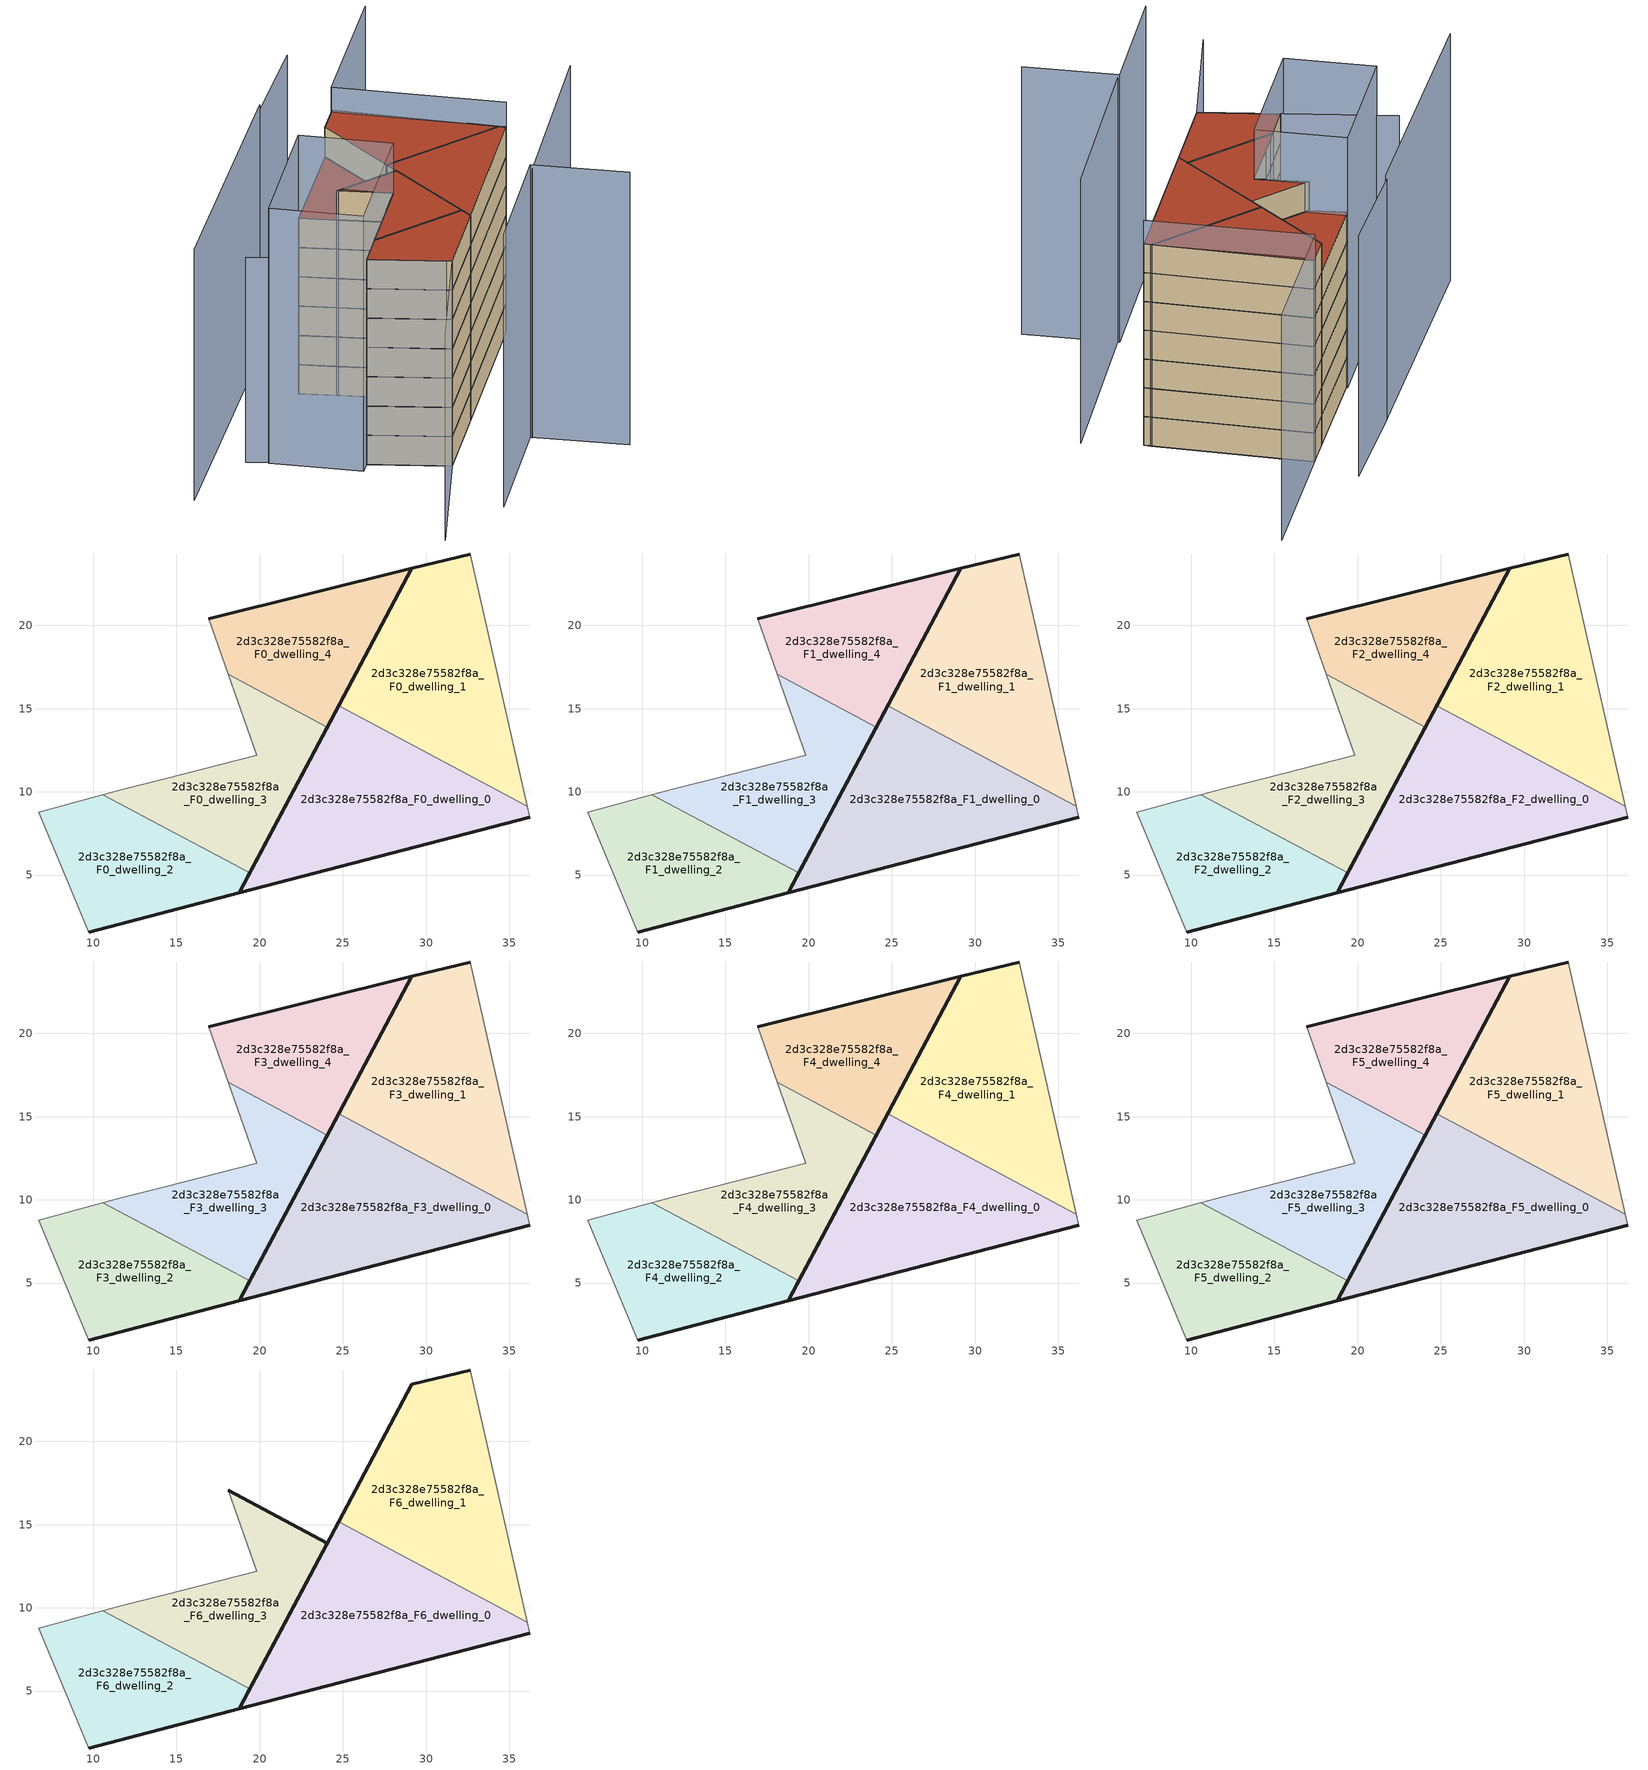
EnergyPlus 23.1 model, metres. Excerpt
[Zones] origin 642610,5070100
2d3c328e75582f8a_F0_dwelling_0
 floor ground (EU_floor_Construction): 36.24,8.48 36.09,9.15 24.76,15.18 18.78,3.93 z0
 wall outside (EU_wall_Construction): 36.24,8.48 18.78,3.93 24.76,15.18 z0:3
 wall to 2d3c328e75582f8a_F0_dwelling_1 (EU_wall_Construction): 24.76,15.18 36.09,9.15 z0:3
 wall adiabatic (EU_wall_Construction): 36.09,9.15 36.24,8.48 z0:3
2d3c328e75582f8a_F0_dwelling_1
 floor ground (EU_floor_Construction): 36.09,9.15 32.64,24.29 29.15,23.42 24.76,15.18 z0
 wall outside (EU_wall_Construction): 24.76,15.18 29.15,23.42 32.64,24.29 z0:3
 wall adiabatic (EU_wall_Construction): 32.64,24.29 36.09,9.15 z0:3
2d3c328e75582f8a_F0_dwelling_2
 floor ground (EU_floor_Construction): 18.78,3.93 19.41,5.13 10.59,9.83 6.72,8.79 9.72,1.58 z0
 wall outside (EU_wall_Construction): 19.41,5.13 18.78,3.93 9.72,1.58 z0:3
 wall adiabatic (EU_wall_Construction): 9.72,1.58 6.72,8.79 10.59,9.83 z0:3
 wall to 2d3c328e75582f8a_F0_dwelling_3 (EU_wall_Construction): 10.59,9.83 19.41,5.13 z0:3
2d3c328e75582f8a_F0_dwelling_3
 floor ground (EU_floor_Construction): 19.41,5.13 24.07,13.89 18.1,17.07 19.83,12.18 14.33,10.79 11.92,10.18 10.59,9.83 z0
 wall outside (EU_wall_Construction): 24.07,13.89 19.41,5.13 z0:3
 wall adiabatic (EU_wall_Construction): 10.59,9.83 11.92,10.18 14.33,10.79 19.83,12.18 18.1,17.07 z0:3
 wall to 2d3c328e75582f8a_F0_dwelling_4 (EU_wall_Construction): 18.1,17.07 24.07,13.89 z0:3
2d3c328e75582f8a_F0_dwelling_4
 floor ground (EU_floor_Construction): 24.07,13.89 29.15,23.42 16.93,20.39 18.1,17.07 z0
 wall outside (EU_wall_Construction): 16.93,20.39 29.15,23.42 24.07,13.89 z0:3
 wall adiabatic (EU_wall_Construction): 18.1,17.07 16.93,20.39 z0:3
2d3c328e75582f8a_F1_dwelling_0
 floor to 2d3c328e75582f8a_F0_dwelling_0 (EU_floor_Construction): 36.24,8.48 36.09,9.15 24.76,15.18 18.78,3.93 z3
 wall outside (EU_wall_Construction): 36.24,8.48 18.78,3.93 24.76,15.18 z3:6
 wall to 2d3c328e75582f8a_F1_dwelling_1 (EU_wall_Construction): 24.76,15.18 36.09,9.15 z3:6
 wall adiabatic (EU_wall_Construction): 36.09,9.15 36.24,8.48 z3:6
2d3c328e75582f8a_F1_dwelling_1
 floor to 2d3c328e75582f8a_F0_dwelling_1 (EU_floor_Construction): 36.09,9.15 32.64,24.29 29.15,23.42 24.76,15.18 z3
 wall outside (EU_wall_Construction): 24.76,15.18 29.15,23.42 32.64,24.29 z3:6
 wall adiabatic (EU_wall_Construction): 32.64,24.29 36.09,9.15 z3:6
2d3c328e75582f8a_F1_dwelling_2
 floor to 2d3c328e75582f8a_F0_dwelling_2 (EU_floor_Construction): 18.78,3.93 19.41,5.13 10.59,9.83 6.72,8.79 9.72,1.58 z3
 wall outside (EU_wall_Construction): 19.41,5.13 18.78,3.93 9.72,1.58 z3:6
 wall adiabatic (EU_wall_Construction): 9.72,1.58 6.72,8.79 10.59,9.83 z3:6
 wall to 2d3c328e75582f8a_F1_dwelling_3 (EU_wall_Construction): 10.59,9.83 19.41,5.13 z3:6
2d3c328e75582f8a_F1_dwelling_3
 floor to 2d3c328e75582f8a_F0_dwelling_3 (EU_floor_Construction): 19.41,5.13 24.07,13.89 18.1,17.07 19.83,12.18 14.33,10.79 11.92,10.18 10.59,9.83 z3
 wall outside (EU_wall_Construction): 24.07,13.89 19.41,5.13 z3:6
 wall adiabatic (EU_wall_Construction): 10.59,9.83 11.92,10.18 14.33,10.79 19.83,12.18 18.1,17.07 z3:6
 wall to 2d3c328e75582f8a_F1_dwelling_4 (EU_wall_Construction): 18.1,17.07 24.07,13.89 z3:6
2d3c328e75582f8a_F1_dwelling_4
 floor to 2d3c328e75582f8a_F0_dwelling_4 (EU_floor_Construction): 24.07,13.89 29.15,23.42 16.93,20.39 18.1,17.07 z3
 wall outside (EU_wall_Construction): 16.93,20.39 29.15,23.42 24.07,13.89 z3:6
 wall adiabatic (EU_wall_Construction): 18.1,17.07 16.93,20.39 z3:6
2d3c328e75582f8a_F2_dwelling_0
 floor to 2d3c328e75582f8a_F1_dwelling_0 (EU_floor_Construction): 36.24,8.48 36.09,9.15 24.76,15.18 18.78,3.93 z6
 wall outside (EU_wall_Construction): 36.24,8.48 18.78,3.93 24.76,15.18 z6:9
 wall to 2d3c328e75582f8a_F2_dwelling_1 (EU_wall_Construction): 24.76,15.18 36.09,9.15 z6:9
 wall adiabatic (EU_wall_Construction): 36.09,9.15 36.24,8.48 z6:9
2d3c328e75582f8a_F2_dwelling_1
 floor to 2d3c328e75582f8a_F1_dwelling_1 (EU_floor_Construction): 36.09,9.15 32.64,24.29 29.15,23.42 24.76,15.18 z6
 wall outside (EU_wall_Construction): 24.76,15.18 29.15,23.42 32.64,24.29 z6:9
 wall adiabatic (EU_wall_Construction): 32.64,24.29 36.09,9.15 z6:9
2d3c328e75582f8a_F2_dwelling_2
 floor to 2d3c328e75582f8a_F1_dwelling_2 (EU_floor_Construction): 18.78,3.93 19.41,5.13 10.59,9.83 6.72,8.79 9.72,1.58 z6
 wall outside (EU_wall_Construction): 19.41,5.13 18.78,3.93 9.72,1.58 z6:9
 wall adiabatic (EU_wall_Construction): 9.72,1.58 6.72,8.79 10.59,9.83 z6:9
 wall to 2d3c328e75582f8a_F2_dwelling_3 (EU_wall_Construction): 10.59,9.83 19.41,5.13 z6:9
2d3c328e75582f8a_F2_dwelling_3
 floor to 2d3c328e75582f8a_F1_dwelling_3 (EU_floor_Construction): 19.41,5.13 24.07,13.89 18.1,17.07 19.83,12.18 14.33,10.79 11.92,10.18 10.59,9.83 z6
 wall outside (EU_wall_Construction): 24.07,13.89 19.41,5.13 z6:9
 wall adiabatic (EU_wall_Construction): 10.59,9.83 11.92,10.18 14.33,10.79 19.83,12.18 18.1,17.07 z6:9
 wall to 2d3c328e75582f8a_F2_dwelling_4 (EU_wall_Construction): 18.1,17.07 24.07,13.89 z6:9
2d3c328e75582f8a_F2_dwelling_4
 floor to 2d3c328e75582f8a_F1_dwelling_4 (EU_floor_Construction): 24.07,13.89 29.15,23.42 16.93,20.39 18.1,17.07 z6
 wall outside (EU_wall_Construction): 16.93,20.39 29.15,23.42 24.07,13.89 z6:9
 wall adiabatic (EU_wall_Construction): 18.1,17.07 16.93,20.39 z6:9
2d3c328e75582f8a_F3_dwelling_0
 floor to 2d3c328e75582f8a_F2_dwelling_0 (EU_floor_Construction): 36.24,8.48 36.09,9.15 24.76,15.18 18.78,3.93 z9
 wall outside (EU_wall_Construction): 36.24,8.48 18.78,3.93 24.76,15.18 z9:12
 wall to 2d3c328e75582f8a_F3_dwelling_1 (EU_wall_Construction): 24.76,15.18 36.09,9.15 z9:12
 wall adiabatic (EU_wall_Construction): 36.09,9.15 36.24,8.48 z9:12
2d3c328e75582f8a_F3_dwelling_1
 floor to 2d3c328e75582f8a_F2_dwelling_1 (EU_floor_Construction): 36.09,9.15 32.64,24.29 29.15,23.42 24.76,15.18 z9
 wall outside (EU_wall_Construction): 24.76,15.18 29.15,23.42 32.64,24.29 z9:12
 wall adiabatic (EU_wall_Construction): 32.64,24.29 36.09,9.15 z9:12
2d3c328e75582f8a_F3_dwelling_2
 floor to 2d3c328e75582f8a_F2_dwelling_2 (EU_floor_Construction): 18.78,3.93 19.41,5.13 10.59,9.83 6.72,8.79 9.72,1.58 z9
 wall outside (EU_wall_Construction): 19.41,5.13 18.78,3.93 9.72,1.58 z9:12
 wall adiabatic (EU_wall_Construction): 9.72,1.58 6.72,8.79 10.59,9.83 z9:12
 wall to 2d3c328e75582f8a_F3_dwelling_3 (EU_wall_Construction): 10.59,9.83 19.41,5.13 z9:12
2d3c328e75582f8a_F3_dwelling_3
 floor to 2d3c328e75582f8a_F2_dwelling_3 (EU_floor_Construction): 19.41,5.13 24.07,13.89 18.1,17.07 19.83,12.18 14.33,10.79 11.92,10.18 10.59,9.83 z9
 wall outside (EU_wall_Construction): 24.07,13.89 19.41,5.13 z9:12
 wall adiabatic (EU_wall_Construction): 10.59,9.83 11.92,10.18 14.33,10.79 19.83,12.18 18.1,17.07 z9:12
 wall to 2d3c328e75582f8a_F3_dwelling_4 (EU_wall_Construction): 18.1,17.07 24.07,13.89 z9:12
2d3c328e75582f8a_F3_dwelling_4
 floor to 2d3c328e75582f8a_F2_dwelling_4 (EU_floor_Construction): 24.07,13.89 29.15,23.42 16.93,20.39 18.1,17.07 z9
 wall outside (EU_wall_Construction): 16.93,20.39 29.15,23.42 24.07,13.89 z9:12
 wall adiabatic (EU_wall_Construction): 18.1,17.07 16.93,20.39 z9:12
2d3c328e75582f8a_F4_dwelling_0
 floor to 2d3c328e75582f8a_F3_dwelling_0 (EU_floor_Construction): 36.24,8.48 36.09,9.15 24.76,15.18 18.78,3.93 z12
 wall outside (EU_wall_Construction): 36.24,8.48 18.78,3.93 24.76,15.18 z12:15
 wall to 2d3c328e75582f8a_F4_dwelling_1 (EU_wall_Construction): 24.76,15.18 36.09,9.15 z12:15
 wall adiabatic (EU_wall_Construction): 36.09,9.15 36.24,8.48 z12:15
2d3c328e75582f8a_F4_dwelling_1
 floor to 2d3c328e75582f8a_F3_dwelling_1 (EU_floor_Construction): 36.09,9.15 32.64,24.29 29.15,23.42 24.76,15.18 z12
 wall outside (EU_wall_Construction): 24.76,15.18 29.15,23.42 32.64,24.29 z12:15
 wall adiabatic (EU_wall_Construction): 32.64,24.29 36.09,9.15 z12:15
2d3c328e75582f8a_F4_dwelling_2
 floor to 2d3c328e75582f8a_F3_dwelling_2 (EU_floor_Construction): 18.78,3.93 19.41,5.13 10.59,9.83 6.72,8.79 9.72,1.58 z12
 wall outside (EU_wall_Construction): 19.41,5.13 18.78,3.93 9.72,1.58 z12:15
 wall adiabatic (EU_wall_Construction): 9.72,1.58 6.72,8.79 10.59,9.83 z12:15
 wall to 2d3c328e75582f8a_F4_dwelling_3 (EU_wall_Construction): 10.59,9.83 19.41,5.13 z12:15
2d3c328e75582f8a_F4_dwelling_3
 floor to 2d3c328e75582f8a_F3_dwelling_3 (EU_floor_Construction): 19.41,5.13 24.07,13.89 18.1,17.07 19.83,12.18 14.33,10.79 11.92,10.18 10.59,9.83 z12
 wall outside (EU_wall_Construction): 24.07,13.89 19.41,5.13 z12:15
 wall adiabatic (EU_wall_Construction): 10.59,9.83 11.92,10.18 14.33,10.79 19.83,12.18 18.1,17.07 z12:15
 wall to 2d3c328e75582f8a_F4_dwelling_4 (EU_wall_Construction): 18.1,17.07 24.07,13.89 z12:15
2d3c328e75582f8a_F4_dwelling_4
 floor to 2d3c328e75582f8a_F3_dwelling_4 (EU_floor_Construction): 24.07,13.89 29.15,23.42 16.93,20.39 18.1,17.07 z12
 wall outside (EU_wall_Construction): 16.93,20.39 29.15,23.42 24.07,13.89 z12:15
 wall adiabatic (EU_wall_Construction): 18.1,17.07 16.93,20.39 z12:15
2d3c328e75582f8a_F5_dwelling_0
 floor to 2d3c328e75582f8a_F4_dwelling_0 (EU_floor_Construction): 36.24,8.48 36.09,9.15 24.76,15.18 18.78,3.93 z15
 wall outside (EU_wall_Construction): 36.24,8.48 18.78,3.93 24.76,15.18 z15:18
 wall to 2d3c328e75582f8a_F5_dwelling_1 (EU_wall_Construction): 24.76,15.18 36.09,9.15 z15:18
 wall adiabatic (EU_wall_Construction): 36.09,9.15 36.24,8.48 z15:18
2d3c328e75582f8a_F5_dwelling_1
 floor to 2d3c328e75582f8a_F4_dwelling_1 (EU_floor_Construction): 36.09,9.15 32.64,24.29 29.15,23.42 24.76,15.18 z15
 wall outside (EU_wall_Construction): 24.76,15.18 29.15,23.42 32.64,24.29 z15:18
 wall adiabatic (EU_wall_Construction): 32.64,24.29 36.09,9.15 z15:18
2d3c328e75582f8a_F5_dwelling_2
 floor to 2d3c328e75582f8a_F4_dwelling_2 (EU_floor_Construction): 18.78,3.93 19.41,5.13 10.59,9.83 6.72,8.79 9.72,1.58 z15
 wall outside (EU_wall_Construction): 19.41,5.13 18.78,3.93 9.72,1.58 z15:18
 wall adiabatic (EU_wall_Construction): 9.72,1.58 6.72,8.79 10.59,9.83 z15:18
 wall to 2d3c328e75582f8a_F5_dwelling_3 (EU_wall_Construction): 10.59,9.83 19.41,5.13 z15:18
2d3c328e75582f8a_F5_dwelling_3
 floor to 2d3c328e75582f8a_F4_dwelling_3 (EU_floor_Construction): 19.41,5.13 24.07,13.89 18.1,17.07 19.83,12.18 14.33,10.79 11.92,10.18 10.59,9.83 z15
 wall outside (EU_wall_Construction): 24.07,13.89 19.41,5.13 z15:18
 wall adiabatic (EU_wall_Construction): 10.59,9.83 11.92,10.18 14.33,10.79 19.83,12.18 18.1,17.07 z15:18
 wall to 2d3c328e75582f8a_F5_dwelling_4 (EU_wall_Construction): 18.1,17.07 24.07,13.89 z15:18
2d3c328e75582f8a_F5_dwelling_4
 floor to 2d3c328e75582f8a_F4_dwelling_4 (EU_floor_Construction): 24.07,13.89 29.15,23.42 16.93,20.39 18.1,17.07 z15
 wall outside (EU_wall_Construction): 16.93,20.39 29.15,23.42 24.07,13.89 z15:18
 wall adiabatic (EU_wall_Construction): 18.1,17.07 16.93,20.39 z15:18
 roof outside (EU_roof_Construction): 29.15,23.42 24.07,13.89 18.1,17.07 16.93,20.39 z18
2d3c328e75582f8a_F6_dwelling_0
 floor to 2d3c328e75582f8a_F5_dwelling_0 (EU_floor_Construction): 36.24,8.48 36.09,9.15 24.76,15.18 18.78,3.93 z18
 wall outside (EU_wall_Construction): 36.24,8.48 18.78,3.93 24.76,15.18 z18:21
 wall to 2d3c328e75582f8a_F6_dwelling_1 (EU_wall_Construction): 24.76,15.18 36.09,9.15 z18:21
 wall adiabatic (EU_wall_Construction): 36.09,9.15 36.24,8.48 z18:21
 roof outside (EU_roof_Construction): 36.09,9.15 36.24,8.48 18.78,3.93 24.76,15.18 z21
2d3c328e75582f8a_F6_dwelling_1
 floor to 2d3c328e75582f8a_F5_dwelling_1 (EU_floor_Construction): 36.09,9.15 32.64,24.29 29.15,23.42 24.76,15.18 z18
 wall outside (EU_wall_Construction): 24.76,15.18 29.15,23.42 32.64,24.29 z18:21
 wall adiabatic (EU_wall_Construction): 32.64,24.29 36.09,9.15 z18:21
 roof outside (EU_roof_Construction): 32.64,24.29 36.09,9.15 24.76,15.18 29.15,23.42 z21
2d3c328e75582f8a_F6_dwelling_2
 floor to 2d3c328e75582f8a_F5_dwelling_2 (EU_floor_Construction): 18.78,3.93 19.41,5.13 10.59,9.83 6.72,8.79 9.72,1.58 z18
 wall outside (EU_wall_Construction): 19.41,5.13 18.78,3.93 9.72,1.58 z18:21
 wall adiabatic (EU_wall_Construction): 9.72,1.58 6.72,8.79 10.59,9.83 z18:21
 wall to 2d3c328e75582f8a_F6_dwelling_3 (EU_wall_Construction): 10.59,9.83 19.41,5.13 z18:21
 roof outside (EU_roof_Construction): 19.41,5.13 18.78,3.93 9.72,1.58 6.72,8.79 10.59,9.83 z21
2d3c328e75582f8a_F6_dwelling_3
 floor to 2d3c328e75582f8a_F5_dwelling_3 (EU_floor_Construction): 19.41,5.13 24.07,13.89 18.1,17.07 19.83,12.18 14.33,10.79 11.92,10.18 10.59,9.83 z18
 wall outside (EU_wall_Construction): 18.1,17.07 24.07,13.89 19.41,5.13 z18:21
 wall adiabatic (EU_wall_Construction): 10.59,9.83 11.92,10.18 14.33,10.79 19.83,12.18 18.1,17.07 z18:21
 roof outside (EU_roof_Construction): 24.07,13.89 19.41,5.13 10.59,9.83 11.92,10.18 14.33,10.79 19.83,12.18 18.1,17.07 z21
shading: 2.47,18.98 9.72,1.58 / 9.72,1.58 -3.95,-4.11 z0:21; 22.4,26.84 -6.35,20.06 z0:25.7; 18.02,-2.63 38.28,2.98 z0:27.5; 4.32,-6.15 18.03,-2.41 / 18.03,-2.41 20.46,-11.32 z0:27.9; 19.83,12.18 5.43,8.45 / 5.43,8.45 3.22,16.99 / 3.22,16.99 17.62,20.72 / 17.62,20.72 19.83,12.18 z0:26.1; 36.24,8.48 32.24,24.19 / 32.24,24.19 48.35,28.29 z0:23.5; 33.51,29.25 21.99,26.78 z0:25.1
[Building]
EU S2 Campaign: North Axis=0; Terrain=City; Solar Distribution=FullExterior
[Site:Location]
Lyon-Bron: Latitude=45.75; Longitude=5; Time Zone=1; Elevation=198
[SizingPeriod:WeatherFileDays]
AnnualSizingPeriod: Begin Month=1; Begin Day of Month=1; End Month=12; End Day of Month=31; Day of Week for Start Day=Monday; Use Weather File Daylight Saving Period=No; Use Weather File Rain and Snow Indicators=No
[MATERIAL]
EU_InternalMass_Material: Roughness=MediumRough; Thickness=0.1; Conductivity=1; Density=1800; Specific Heat=900; Thermal Absorptance=0.9; Solar Absorptance=0.7; Visible Absorptance=0.7
[MATERIAL:NOMASS] Roughness=MediumRough; Thermal Absorptance=0.9; Solar Absorptance=0.7; Visible Absorptance=0.7
Name | Thermal Resistance
EU_wall_NoMass | 1.1366
EU_roof_NoMass | 1.37278
EU_floor_NoMass | 1.85445
[CONSTRUCTION]
EU_wall_Construction: EU_wall_NoMass
EU_roof_Construction: EU_roof_NoMass
EU_floor_Construction: EU_floor_NoMass
EU_InternalMass_Construction: EU_InternalMass_Material
[ZONE] Type=1; Multiplier=1; Ceiling Height=autocalculate; Floor Area=autocalculate; Part of Total Floor Area=Yes
Name | Volume
2d3c328e75582f8a_F0_dwelling_0; 2d3c328e75582f8a_F1_dwelling_0; 2d3c328e75582f8a_F2_dwelling_0; 2d3c328e75582f8a_F3_dwelling_0; 2d3c328e75582f8a_F4_dwelling_0; 2d3c328e75582f8a_F5_dwelling_0; 2d3c328e75582f8a_F6_dwelling_0 | 263.736
2d3c328e75582f8a_F0_dwelling_1; 2d3c328e75582f8a_F1_dwelling_1; 2d3c328e75582f8a_F2_dwelling_1; 2d3c328e75582f8a_F3_dwelling_1; 2d3c328e75582f8a_F4_dwelling_1; 2d3c328e75582f8a_F5_dwelling_1; 2d3c328e75582f8a_F6_dwelling_1 | 263.701
2d3c328e75582f8a_F0_dwelling_2; 2d3c328e75582f8a_F1_dwelling_2; 2d3c328e75582f8a_F2_dwelling_2; 2d3c328e75582f8a_F3_dwelling_2; 2d3c328e75582f8a_F4_dwelling_2; 2d3c328e75582f8a_F5_dwelling_2; 2d3c328e75582f8a_F6_dwelling_2 | 175.806
2d3c328e75582f8a_F0_dwelling_3; 2d3c328e75582f8a_F1_dwelling_3; 2d3c328e75582f8a_F2_dwelling_3; 2d3c328e75582f8a_F3_dwelling_3; 2d3c328e75582f8a_F4_dwelling_3; 2d3c328e75582f8a_F5_dwelling_3; 2d3c328e75582f8a_F6_dwelling_3 | 175.841
2d3c328e75582f8a_F0_dwelling_4; 2d3c328e75582f8a_F1_dwelling_4; 2d3c328e75582f8a_F2_dwelling_4; 2d3c328e75582f8a_F3_dwelling_4; 2d3c328e75582f8a_F4_dwelling_4; 2d3c328e75582f8a_F5_dwelling_4 | 175.826
[INTERNALMASS] Construction=EU_InternalMass_Construction
Name | Zone or ZoneList | Surface Area
2d3c328e75582f8a_F0_dwelling_0_EU_InternalMass | 2d3c328e75582f8a_F0_dwelling_0 | 87.9113
2d3c328e75582f8a_F0_dwelling_1_EU_InternalMass | 2d3c328e75582f8a_F0_dwelling_1 | 87.901
2d3c328e75582f8a_F0_dwelling_2_EU_InternalMass | 2d3c328e75582f8a_F0_dwelling_2 | 58.6019
2d3c328e75582f8a_F0_dwelling_3_EU_InternalMass | 2d3c328e75582f8a_F0_dwelling_3 | 58.6136
2d3c328e75582f8a_F0_dwelling_4_EU_InternalMass | 2d3c328e75582f8a_F0_dwelling_4 | 58.6086
2d3c328e75582f8a_F1_dwelling_0_EU_InternalMass | 2d3c328e75582f8a_F1_dwelling_0 | 87.9113
2d3c328e75582f8a_F1_dwelling_1_EU_InternalMass | 2d3c328e75582f8a_F1_dwelling_1 | 87.901
2d3c328e75582f8a_F1_dwelling_2_EU_InternalMass | 2d3c328e75582f8a_F1_dwelling_2 | 58.6019
2d3c328e75582f8a_F1_dwelling_3_EU_InternalMass | 2d3c328e75582f8a_F1_dwelling_3 | 58.6136
2d3c328e75582f8a_F1_dwelling_4_EU_InternalMass | 2d3c328e75582f8a_F1_dwelling_4 | 58.6086
2d3c328e75582f8a_F2_dwelling_0_EU_InternalMass | 2d3c328e75582f8a_F2_dwelling_0 | 87.9113
2d3c328e75582f8a_F2_dwelling_1_EU_InternalMass | 2d3c328e75582f8a_F2_dwelling_1 | 87.901
2d3c328e75582f8a_F2_dwelling_2_EU_InternalMass | 2d3c328e75582f8a_F2_dwelling_2 | 58.6019
2d3c328e75582f8a_F2_dwelling_3_EU_InternalMass | 2d3c328e75582f8a_F2_dwelling_3 | 58.6136
2d3c328e75582f8a_F2_dwelling_4_EU_InternalMass | 2d3c328e75582f8a_F2_dwelling_4 | 58.6086
2d3c328e75582f8a_F3_dwelling_0_EU_InternalMass | 2d3c328e75582f8a_F3_dwelling_0 | 87.9113
2d3c328e75582f8a_F3_dwelling_1_EU_InternalMass | 2d3c328e75582f8a_F3_dwelling_1 | 87.901
2d3c328e75582f8a_F3_dwelling_2_EU_InternalMass | 2d3c328e75582f8a_F3_dwelling_2 | 58.6019
2d3c328e75582f8a_F3_dwelling_3_EU_InternalMass | 2d3c328e75582f8a_F3_dwelling_3 | 58.6136
2d3c328e75582f8a_F3_dwelling_4_EU_InternalMass | 2d3c328e75582f8a_F3_dwelling_4 | 58.6086
2d3c328e75582f8a_F4_dwelling_0_EU_InternalMass | 2d3c328e75582f8a_F4_dwelling_0 | 87.9113
2d3c328e75582f8a_F4_dwelling_1_EU_InternalMass | 2d3c328e75582f8a_F4_dwelling_1 | 87.901
2d3c328e75582f8a_F4_dwelling_2_EU_InternalMass | 2d3c328e75582f8a_F4_dwelling_2 | 58.6019
2d3c328e75582f8a_F4_dwelling_3_EU_InternalMass | 2d3c328e75582f8a_F4_dwelling_3 | 58.6136
2d3c328e75582f8a_F4_dwelling_4_EU_InternalMass | 2d3c328e75582f8a_F4_dwelling_4 | 58.6086
2d3c328e75582f8a_F5_dwelling_0_EU_InternalMass | 2d3c328e75582f8a_F5_dwelling_0 | 87.9113
2d3c328e75582f8a_F5_dwelling_1_EU_InternalMass | 2d3c328e75582f8a_F5_dwelling_1 | 87.901
2d3c328e75582f8a_F5_dwelling_2_EU_InternalMass | 2d3c328e75582f8a_F5_dwelling_2 | 58.6019
2d3c328e75582f8a_F5_dwelling_3_EU_InternalMass | 2d3c328e75582f8a_F5_dwelling_3 | 58.6136
2d3c328e75582f8a_F5_dwelling_4_EU_InternalMass | 2d3c328e75582f8a_F5_dwelling_4 | 58.6086
2d3c328e75582f8a_F6_dwelling_0_EU_InternalMass | 2d3c328e75582f8a_F6_dwelling_0 | 117.211
2d3c328e75582f8a_F6_dwelling_1_EU_InternalMass | 2d3c328e75582f8a_F6_dwelling_1 | 55.0665
2d3c328e75582f8a_F6_dwelling_2_EU_InternalMass | 2d3c328e75582f8a_F6_dwelling_2 | 72.7356
2d3c328e75582f8a_F6_dwelling_3_EU_InternalMass | 2d3c328e75582f8a_F6_dwelling_3 | 106.625
[OTHEREQUIPMENT] Fuel Type=Electricity; Design Level Calculation Method=Watts/Area; Power per Zone Floor Area=1; Fraction Latent=0; Fraction Radiant=0; Fraction Lost=0; Carbon Dioxide Generation Rate=0; EndUse Subcategory=EU_Step8_InternalGains
Name | Zone or ZoneList or Space or SpaceList | Schedule
EU_Step8_InternalGain_2d3c328e75582f8a_F0_dwelling_0_f000 | 2d3c328e75582f8a_F0_dwelling_0 | EU_Step8_GainSchedule_2d3c328e75582f8a_F0_dwelling_0_f000
EU_Step8_InternalGain_2d3c328e75582f8a_F0_dwelling_1_f000 | 2d3c328e75582f8a_F0_dwelling_1 | EU_Step8_GainSchedule_2d3c328e75582f8a_F0_dwelling_1_f000
EU_Step8_InternalGain_2d3c328e75582f8a_F0_dwelling_2_f000 | 2d3c328e75582f8a_F0_dwelling_2 | EU_Step8_GainSchedule_2d3c328e75582f8a_F0_dwelling_2_f000
EU_Step8_InternalGain_2d3c328e75582f8a_F0_dwelling_3_f000 | 2d3c328e75582f8a_F0_dwelling_3 | EU_Step8_GainSchedule_2d3c328e75582f8a_F0_dwelling_3_f000
EU_Step8_InternalGain_2d3c328e75582f8a_F0_dwelling_4_f000 | 2d3c328e75582f8a_F0_dwelling_4 | EU_Step8_GainSchedule_2d3c328e75582f8a_F0_dwelling_4_f000
EU_Step8_InternalGain_2d3c328e75582f8a_F1_dwelling_0_f000 | 2d3c328e75582f8a_F1_dwelling_0 | EU_Step8_GainSchedule_2d3c328e75582f8a_F1_dwelling_0_f000
EU_Step8_InternalGain_2d3c328e75582f8a_F1_dwelling_1_f000 | 2d3c328e75582f8a_F1_dwelling_1 | EU_Step8_GainSchedule_2d3c328e75582f8a_F1_dwelling_1_f000
EU_Step8_InternalGain_2d3c328e75582f8a_F1_dwelling_2_f000 | 2d3c328e75582f8a_F1_dwelling_2 | EU_Step8_GainSchedule_2d3c328e75582f8a_F1_dwelling_2_f000
EU_Step8_InternalGain_2d3c328e75582f8a_F1_dwelling_3_f000 | 2d3c328e75582f8a_F1_dwelling_3 | EU_Step8_GainSchedule_2d3c328e75582f8a_F1_dwelling_3_f000
EU_Step8_InternalGain_2d3c328e75582f8a_F1_dwelling_4_f000 | 2d3c328e75582f8a_F1_dwelling_4 | EU_Step8_GainSchedule_2d3c328e75582f8a_F1_dwelling_4_f000
EU_Step8_InternalGain_2d3c328e75582f8a_F2_dwelling_0_f000 | 2d3c328e75582f8a_F2_dwelling_0 | EU_Step8_GainSchedule_2d3c328e75582f8a_F2_dwelling_0_f000
EU_Step8_InternalGain_2d3c328e75582f8a_F2_dwelling_1_f000 | 2d3c328e75582f8a_F2_dwelling_1 | EU_Step8_GainSchedule_2d3c328e75582f8a_F2_dwelling_1_f000
EU_Step8_InternalGain_2d3c328e75582f8a_F2_dwelling_2_f000 | 2d3c328e75582f8a_F2_dwelling_2 | EU_Step8_GainSchedule_2d3c328e75582f8a_F2_dwelling_2_f000
EU_Step8_InternalGain_2d3c328e75582f8a_F2_dwelling_3_f000 | 2d3c328e75582f8a_F2_dwelling_3 | EU_Step8_GainSchedule_2d3c328e75582f8a_F2_dwelling_3_f000
EU_Step8_InternalGain_2d3c328e75582f8a_F2_dwelling_4_f000 | 2d3c328e75582f8a_F2_dwelling_4 | EU_Step8_GainSchedule_2d3c328e75582f8a_F2_dwelling_4_f000
EU_Step8_InternalGain_2d3c328e75582f8a_F3_dwelling_0_f000 | 2d3c328e75582f8a_F3_dwelling_0 | EU_Step8_GainSchedule_2d3c328e75582f8a_F3_dwelling_0_f000
EU_Step8_InternalGain_2d3c328e75582f8a_F3_dwelling_1_f000 | 2d3c328e75582f8a_F3_dwelling_1 | EU_Step8_GainSchedule_2d3c328e75582f8a_F3_dwelling_1_f000
EU_Step8_InternalGain_2d3c328e75582f8a_F3_dwelling_2_f000 | 2d3c328e75582f8a_F3_dwelling_2 | EU_Step8_GainSchedule_2d3c328e75582f8a_F3_dwelling_2_f000
EU_Step8_InternalGain_2d3c328e75582f8a_F3_dwelling_3_f000 | 2d3c328e75582f8a_F3_dwelling_3 | EU_Step8_GainSchedule_2d3c328e75582f8a_F3_dwelling_3_f000
EU_Step8_InternalGain_2d3c328e75582f8a_F3_dwelling_4_f000 | 2d3c328e75582f8a_F3_dwelling_4 | EU_Step8_GainSchedule_2d3c328e75582f8a_F3_dwelling_4_f000
EU_Step8_InternalGain_2d3c328e75582f8a_F4_dwelling_0_f000 | 2d3c328e75582f8a_F4_dwelling_0 | EU_Step8_GainSchedule_2d3c328e75582f8a_F4_dwelling_0_f000
EU_Step8_InternalGain_2d3c328e75582f8a_F4_dwelling_1_f000 | 2d3c328e75582f8a_F4_dwelling_1 | EU_Step8_GainSchedule_2d3c328e75582f8a_F4_dwelling_1_f000
EU_Step8_InternalGain_2d3c328e75582f8a_F4_dwelling_2_f000 | 2d3c328e75582f8a_F4_dwelling_2 | EU_Step8_GainSchedule_2d3c328e75582f8a_F4_dwelling_2_f000
EU_Step8_InternalGain_2d3c328e75582f8a_F4_dwelling_3_f000 | 2d3c328e75582f8a_F4_dwelling_3 | EU_Step8_GainSchedule_2d3c328e75582f8a_F4_dwelling_3_f000
EU_Step8_InternalGain_2d3c328e75582f8a_F4_dwelling_4_f000 | 2d3c328e75582f8a_F4_dwelling_4 | EU_Step8_GainSchedule_2d3c328e75582f8a_F4_dwelling_4_f000
EU_Step8_InternalGain_2d3c328e75582f8a_F5_dwelling_0_f000 | 2d3c328e75582f8a_F5_dwelling_0 | EU_Step8_GainSchedule_2d3c328e75582f8a_F5_dwelling_0_f000
EU_Step8_InternalGain_2d3c328e75582f8a_F5_dwelling_1_f000 | 2d3c328e75582f8a_F5_dwelling_1 | EU_Step8_GainSchedule_2d3c328e75582f8a_F5_dwelling_1_f000
EU_Step8_InternalGain_2d3c328e75582f8a_F5_dwelling_2_f000 | 2d3c328e75582f8a_F5_dwelling_2 | EU_Step8_GainSchedule_2d3c328e75582f8a_F5_dwelling_2_f000
EU_Step8_InternalGain_2d3c328e75582f8a_F5_dwelling_3_f000 | 2d3c328e75582f8a_F5_dwelling_3 | EU_Step8_GainSchedule_2d3c328e75582f8a_F5_dwelling_3_f000
EU_Step8_InternalGain_2d3c328e75582f8a_F5_dwelling_4_f000 | 2d3c328e75582f8a_F5_dwelling_4 | EU_Step8_GainSchedule_2d3c328e75582f8a_F5_dwelling_4_f000
EU_Step8_InternalGain_2d3c328e75582f8a_F6_dwelling_0_f000 | 2d3c328e75582f8a_F6_dwelling_0 | EU_Step8_GainSchedule_2d3c328e75582f8a_F6_dwelling_0_f000
EU_Step8_InternalGain_2d3c328e75582f8a_F6_dwelling_1_f000 | 2d3c328e75582f8a_F6_dwelling_1 | EU_Step8_GainSchedule_2d3c328e75582f8a_F6_dwelling_1_f000
EU_Step8_InternalGain_2d3c328e75582f8a_F6_dwelling_2_f000 | 2d3c328e75582f8a_F6_dwelling_2 | EU_Step8_GainSchedule_2d3c328e75582f8a_F6_dwelling_2_f000
EU_Step8_InternalGain_2d3c328e75582f8a_F6_dwelling_3_f000 | 2d3c328e75582f8a_F6_dwelling_3 | EU_Step8_GainSchedule_2d3c328e75582f8a_F6_dwelling_3_f000
[ZONEVENTILATION:DESIGNFLOWRATE] Schedule=EU_AlwaysOn; Design Flow Rate Calculation Method=AirChanges/Hour; Air Changes per Hour=0.473019; Ventilation Type=Natural; Fan Pressure Rise=0; Fan Total Efficiency=1; Constant Term Coefficient=1; Temperature Term Coefficient=0; Velocity Term Coefficient=0; Velocity Squared Term Coefficient=0; Minimum Indoor Temperature=-100; Maximum Indoor Temperature=100; Delta Temperature=-100; Minimum Outdoor Temperature=-100; Maximum Outdoor Temperature=100; Maximum Wind Speed=40
Name | Zone or ZoneList or Space or SpaceList
EU_ConstantAir_2d3c328e75582f8a_F0_dwelling_0 | 2d3c328e75582f8a_F0_dwelling_0
EU_ConstantAir_2d3c328e75582f8a_F0_dwelling_1 | 2d3c328e75582f8a_F0_dwelling_1
EU_ConstantAir_2d3c328e75582f8a_F0_dwelling_2 | 2d3c328e75582f8a_F0_dwelling_2
EU_ConstantAir_2d3c328e75582f8a_F0_dwelling_3 | 2d3c328e75582f8a_F0_dwelling_3
EU_ConstantAir_2d3c328e75582f8a_F0_dwelling_4 | 2d3c328e75582f8a_F0_dwelling_4
EU_ConstantAir_2d3c328e75582f8a_F1_dwelling_0 | 2d3c328e75582f8a_F1_dwelling_0
EU_ConstantAir_2d3c328e75582f8a_F1_dwelling_1 | 2d3c328e75582f8a_F1_dwelling_1
EU_ConstantAir_2d3c328e75582f8a_F1_dwelling_2 | 2d3c328e75582f8a_F1_dwelling_2
EU_ConstantAir_2d3c328e75582f8a_F1_dwelling_3 | 2d3c328e75582f8a_F1_dwelling_3
EU_ConstantAir_2d3c328e75582f8a_F1_dwelling_4 | 2d3c328e75582f8a_F1_dwelling_4
EU_ConstantAir_2d3c328e75582f8a_F2_dwelling_0 | 2d3c328e75582f8a_F2_dwelling_0
EU_ConstantAir_2d3c328e75582f8a_F2_dwelling_1 | 2d3c328e75582f8a_F2_dwelling_1
EU_ConstantAir_2d3c328e75582f8a_F2_dwelling_2 | 2d3c328e75582f8a_F2_dwelling_2
EU_ConstantAir_2d3c328e75582f8a_F2_dwelling_3 | 2d3c328e75582f8a_F2_dwelling_3
EU_ConstantAir_2d3c328e75582f8a_F2_dwelling_4 | 2d3c328e75582f8a_F2_dwelling_4
EU_ConstantAir_2d3c328e75582f8a_F3_dwelling_0 | 2d3c328e75582f8a_F3_dwelling_0
EU_ConstantAir_2d3c328e75582f8a_F3_dwelling_1 | 2d3c328e75582f8a_F3_dwelling_1
EU_ConstantAir_2d3c328e75582f8a_F3_dwelling_2 | 2d3c328e75582f8a_F3_dwelling_2
EU_ConstantAir_2d3c328e75582f8a_F3_dwelling_3 | 2d3c328e75582f8a_F3_dwelling_3
EU_ConstantAir_2d3c328e75582f8a_F3_dwelling_4 | 2d3c328e75582f8a_F3_dwelling_4
EU_ConstantAir_2d3c328e75582f8a_F4_dwelling_0 | 2d3c328e75582f8a_F4_dwelling_0
EU_ConstantAir_2d3c328e75582f8a_F4_dwelling_1 | 2d3c328e75582f8a_F4_dwelling_1
EU_ConstantAir_2d3c328e75582f8a_F4_dwelling_2 | 2d3c328e75582f8a_F4_dwelling_2
EU_ConstantAir_2d3c328e75582f8a_F4_dwelling_3 | 2d3c328e75582f8a_F4_dwelling_3
EU_ConstantAir_2d3c328e75582f8a_F4_dwelling_4 | 2d3c328e75582f8a_F4_dwelling_4
EU_ConstantAir_2d3c328e75582f8a_F5_dwelling_0 | 2d3c328e75582f8a_F5_dwelling_0
EU_ConstantAir_2d3c328e75582f8a_F5_dwelling_1 | 2d3c328e75582f8a_F5_dwelling_1
EU_ConstantAir_2d3c328e75582f8a_F5_dwelling_2 | 2d3c328e75582f8a_F5_dwelling_2
EU_ConstantAir_2d3c328e75582f8a_F5_dwelling_3 | 2d3c328e75582f8a_F5_dwelling_3
EU_ConstantAir_2d3c328e75582f8a_F5_dwelling_4 | 2d3c328e75582f8a_F5_dwelling_4
EU_ConstantAir_2d3c328e75582f8a_F6_dwelling_0 | 2d3c328e75582f8a_F6_dwelling_0
EU_ConstantAir_2d3c328e75582f8a_F6_dwelling_1 | 2d3c328e75582f8a_F6_dwelling_1
EU_ConstantAir_2d3c328e75582f8a_F6_dwelling_2 | 2d3c328e75582f8a_F6_dwelling_2
EU_ConstantAir_2d3c328e75582f8a_F6_dwelling_3 | 2d3c328e75582f8a_F6_dwelling_3
[HVACTEMPLATE:THERMOSTAT] Constant Heating Setpoint=20; Constant Cooling Setpoint=50
EU_HeatOnly_2d3c328e75582f8a_F0_dwelling_0; EU_HeatOnly_2d3c328e75582f8a_F0_dwelling_1; EU_HeatOnly_2d3c328e75582f8a_F0_dwelling_2; EU_HeatOnly_2d3c328e75582f8a_F0_dwelling_3; EU_HeatOnly_2d3c328e75582f8a_F0_dwelling_4; EU_HeatOnly_2d3c328e75582f8a_F1_dwelling_0; EU_HeatOnly_2d3c328e75582f8a_F1_dwelling_1; EU_HeatOnly_2d3c328e75582f8a_F1_dwelling_2; EU_HeatOnly_2d3c328e75582f8a_F1_dwelling_3; EU_HeatOnly_2d3c328e75582f8a_F1_dwelling_4; EU_HeatOnly_2d3c328e75582f8a_F2_dwelling_0; EU_HeatOnly_2d3c328e75582f8a_F2_dwelling_1; EU_HeatOnly_2d3c328e75582f8a_F2_dwelling_2; EU_HeatOnly_2d3c328e75582f8a_F2_dwelling_3; EU_HeatOnly_2d3c328e75582f8a_F2_dwelling_4; EU_HeatOnly_2d3c328e75582f8a_F3_dwelling_0; EU_HeatOnly_2d3c328e75582f8a_F3_dwelling_1; EU_HeatOnly_2d3c328e75582f8a_F3_dwelling_2; EU_HeatOnly_2d3c328e75582f8a_F3_dwelling_3; EU_HeatOnly_2d3c328e75582f8a_F3_dwelling_4; EU_HeatOnly_2d3c328e75582f8a_F4_dwelling_0; EU_HeatOnly_2d3c328e75582f8a_F4_dwelling_1; EU_HeatOnly_2d3c328e75582f8a_F4_dwelling_2; EU_HeatOnly_2d3c328e75582f8a_F4_dwelling_3; EU_HeatOnly_2d3c328e75582f8a_F4_dwelling_4; EU_HeatOnly_2d3c328e75582f8a_F5_dwelling_0; EU_HeatOnly_2d3c328e75582f8a_F5_dwelling_1; EU_HeatOnly_2d3c328e75582f8a_F5_dwelling_2; EU_HeatOnly_2d3c328e75582f8a_F5_dwelling_3; EU_HeatOnly_2d3c328e75582f8a_F5_dwelling_4; EU_HeatOnly_2d3c328e75582f8a_F6_dwelling_0; EU_HeatOnly_2d3c328e75582f8a_F6_dwelling_1; EU_HeatOnly_2d3c328e75582f8a_F6_dwelling_2; EU_HeatOnly_2d3c328e75582f8a_F6_dwelling_3
[HVACTEMPLATE:ZONE:IDEALLOADSAIRSYSTEM] System Availability Schedule=EU_AlwaysOn; Maximum Heating Supply Air Temperature=50; Minimum Cooling Supply Air Temperature=13; Maximum Heating Supply Air Humidity Ratio=0.0156; Minimum Cooling Supply Air Humidity Ratio=0.0077; Heating Limit=NoLimit; Cooling Limit=NoLimit; Heating Availability Schedule=EU_AlwaysOn; Cooling Availability Schedule=EU_CoolingOff; Dehumidification Control Type=ConstantSensibleHeatRatio; Cooling Sensible Heat Ratio=0.7; Dehumidification Setpoint=60; Humidification Control Type=None; Humidification Setpoint=30; Outdoor Air Method=None; Outdoor Air Flow Rate per Person=0.00944; Outdoor Air Flow Rate per Zone Floor Area=0; Outdoor Air Flow Rate per Zone=0; Demand Controlled Ventilation Type=None; Outdoor Air Economizer Type=NoEconomizer; Heat Recovery Type=None; Sensible Heat Recovery Effectiveness=0.7; Latent Heat Recovery Effectiveness=0.65
Name | Template Thermostat
2d3c328e75582f8a_F0_dwelling_0 | EU_HeatOnly_2d3c328e75582f8a_F0_dwelling_0
2d3c328e75582f8a_F0_dwelling_1 | EU_HeatOnly_2d3c328e75582f8a_F0_dwelling_1
2d3c328e75582f8a_F0_dwelling_2 | EU_HeatOnly_2d3c328e75582f8a_F0_dwelling_2
2d3c328e75582f8a_F0_dwelling_3 | EU_HeatOnly_2d3c328e75582f8a_F0_dwelling_3
2d3c328e75582f8a_F0_dwelling_4 | EU_HeatOnly_2d3c328e75582f8a_F0_dwelling_4
2d3c328e75582f8a_F1_dwelling_0 | EU_HeatOnly_2d3c328e75582f8a_F1_dwelling_0
2d3c328e75582f8a_F1_dwelling_1 | EU_HeatOnly_2d3c328e75582f8a_F1_dwelling_1
2d3c328e75582f8a_F1_dwelling_2 | EU_HeatOnly_2d3c328e75582f8a_F1_dwelling_2
2d3c328e75582f8a_F1_dwelling_3 | EU_HeatOnly_2d3c328e75582f8a_F1_dwelling_3
2d3c328e75582f8a_F1_dwelling_4 | EU_HeatOnly_2d3c328e75582f8a_F1_dwelling_4
2d3c328e75582f8a_F2_dwelling_0 | EU_HeatOnly_2d3c328e75582f8a_F2_dwelling_0
2d3c328e75582f8a_F2_dwelling_1 | EU_HeatOnly_2d3c328e75582f8a_F2_dwelling_1
2d3c328e75582f8a_F2_dwelling_2 | EU_HeatOnly_2d3c328e75582f8a_F2_dwelling_2
2d3c328e75582f8a_F2_dwelling_3 | EU_HeatOnly_2d3c328e75582f8a_F2_dwelling_3
2d3c328e75582f8a_F2_dwelling_4 | EU_HeatOnly_2d3c328e75582f8a_F2_dwelling_4
2d3c328e75582f8a_F3_dwelling_0 | EU_HeatOnly_2d3c328e75582f8a_F3_dwelling_0
2d3c328e75582f8a_F3_dwelling_1 | EU_HeatOnly_2d3c328e75582f8a_F3_dwelling_1
2d3c328e75582f8a_F3_dwelling_2 | EU_HeatOnly_2d3c328e75582f8a_F3_dwelling_2
2d3c328e75582f8a_F3_dwelling_3 | EU_HeatOnly_2d3c328e75582f8a_F3_dwelling_3
2d3c328e75582f8a_F3_dwelling_4 | EU_HeatOnly_2d3c328e75582f8a_F3_dwelling_4
2d3c328e75582f8a_F4_dwelling_0 | EU_HeatOnly_2d3c328e75582f8a_F4_dwelling_0
2d3c328e75582f8a_F4_dwelling_1 | EU_HeatOnly_2d3c328e75582f8a_F4_dwelling_1
2d3c328e75582f8a_F4_dwelling_2 | EU_HeatOnly_2d3c328e75582f8a_F4_dwelling_2
2d3c328e75582f8a_F4_dwelling_3 | EU_HeatOnly_2d3c328e75582f8a_F4_dwelling_3
2d3c328e75582f8a_F4_dwelling_4 | EU_HeatOnly_2d3c328e75582f8a_F4_dwelling_4
2d3c328e75582f8a_F5_dwelling_0 | EU_HeatOnly_2d3c328e75582f8a_F5_dwelling_0
2d3c328e75582f8a_F5_dwelling_1 | EU_HeatOnly_2d3c328e75582f8a_F5_dwelling_1
2d3c328e75582f8a_F5_dwelling_2 | EU_HeatOnly_2d3c328e75582f8a_F5_dwelling_2
2d3c328e75582f8a_F5_dwelling_3 | EU_HeatOnly_2d3c328e75582f8a_F5_dwelling_3
2d3c328e75582f8a_F5_dwelling_4 | EU_HeatOnly_2d3c328e75582f8a_F5_dwelling_4
2d3c328e75582f8a_F6_dwelling_0 | EU_HeatOnly_2d3c328e75582f8a_F6_dwelling_0
2d3c328e75582f8a_F6_dwelling_1 | EU_HeatOnly_2d3c328e75582f8a_F6_dwelling_1
2d3c328e75582f8a_F6_dwelling_2 | EU_HeatOnly_2d3c328e75582f8a_F6_dwelling_2
2d3c328e75582f8a_F6_dwelling_3 | EU_HeatOnly_2d3c328e75582f8a_F6_dwelling_3
[SIZING:ZONE] Zone Cooling Design Supply Air Temperature Input Method=SupplyAirTemperature; Zone Cooling Design Supply Air Temperature=13; Zone Heating Design Supply Air Temperature Input Method=SupplyAirTemperature; Zone Heating Design Supply Air Temperature=50; Zone Cooling Design Supply Air Humidity Ratio=0.008; Zone Heating Design Supply Air Humidity Ratio=0.008; Cooling Design Air Flow Method=DesignDay; Cooling Design Air Flow Rate=0; Cooling Minimum Air Flow per Zone Floor Area=0.000762; Cooling Minimum Air Flow=0; Cooling Minimum Air Flow Fraction=0.2; Heating Design Air Flow Method=DesignDay; Heating Design Air Flow Rate=0; Heating Maximum Air Flow per Zone Floor Area=0.002032; Heating Maximum Air Flow=0.141576; Heating Maximum Air Flow Fraction=0.3; Account for Dedicated Outdoor Air System=No; Dedicated Outdoor Air System Control Strategy=NeutralSupplyAir; Dedicated Outdoor Air Low Setpoint Temperature for Design=autosize; Dedicated Outdoor Air High Setpoint Temperature for Design=autosize; Zone Load Sizing Method=Sensible Load Only No Latent Load; Zone Latent Cooling Design Supply Air Humidity Ratio Input Method=HumidityRatioDifference; Zone Cooling Design Supply Air Humidity Ratio Difference=0.005; Zone Latent Heating Design Supply Air Humidity Ratio Input Method=HumidityRatioDifference; Zone Humidification Design Supply Air Humidity Ratio Difference=0.005
2d3c328e75582f8a_F0_dwelling_0; 2d3c328e75582f8a_F0_dwelling_1; 2d3c328e75582f8a_F0_dwelling_2; 2d3c328e75582f8a_F0_dwelling_3; 2d3c328e75582f8a_F0_dwelling_4; 2d3c328e75582f8a_F1_dwelling_0; 2d3c328e75582f8a_F1_dwelling_1; 2d3c328e75582f8a_F1_dwelling_2; 2d3c328e75582f8a_F1_dwelling_3; 2d3c328e75582f8a_F1_dwelling_4; 2d3c328e75582f8a_F2_dwelling_0; 2d3c328e75582f8a_F2_dwelling_1; 2d3c328e75582f8a_F2_dwelling_2; 2d3c328e75582f8a_F2_dwelling_3; 2d3c328e75582f8a_F2_dwelling_4; 2d3c328e75582f8a_F3_dwelling_0; 2d3c328e75582f8a_F3_dwelling_1; 2d3c328e75582f8a_F3_dwelling_2; 2d3c328e75582f8a_F3_dwelling_3; 2d3c328e75582f8a_F3_dwelling_4; 2d3c328e75582f8a_F4_dwelling_0; 2d3c328e75582f8a_F4_dwelling_1; 2d3c328e75582f8a_F4_dwelling_2; 2d3c328e75582f8a_F4_dwelling_3; 2d3c328e75582f8a_F4_dwelling_4; 2d3c328e75582f8a_F5_dwelling_0; 2d3c328e75582f8a_F5_dwelling_1; 2d3c328e75582f8a_F5_dwelling_2; 2d3c328e75582f8a_F5_dwelling_3; 2d3c328e75582f8a_F5_dwelling_4; 2d3c328e75582f8a_F6_dwelling_0; 2d3c328e75582f8a_F6_dwelling_1; 2d3c328e75582f8a_F6_dwelling_2; 2d3c328e75582f8a_F6_dwelling_3
[SCHEDULE:CONSTANT]
Name | Hourly Value
EU_AlwaysOn | 1
EU_CoolingOff | 0
[SCHEDULE:FILE] Column Number=1; Rows to Skip at Top=0; Number of Hours of Data=8760; Column Separator=Comma; Interpolate to Timestep=No; Minutes per Item=60; Adjust Schedule for Daylight Savings=Yes
Name | File
EU_Step8_GainSchedule_2d3c328e75582f8a_F0_dwelling_0_f000 | ../../schedules/2d3c328e75582f8a/2d3c328e75582f8a_F0_dwelling_0_f000_gain.csv
EU_Step8_GainSchedule_2d3c328e75582f8a_F0_dwelling_1_f000 | ../../schedules/2d3c328e75582f8a/2d3c328e75582f8a_F0_dwelling_1_f000_gain.csv
EU_Step8_GainSchedule_2d3c328e75582f8a_F0_dwelling_2_f000 | ../../schedules/2d3c328e75582f8a/2d3c328e75582f8a_F0_dwelling_2_f000_gain.csv
EU_Step8_GainSchedule_2d3c328e75582f8a_F0_dwelling_3_f000 | ../../schedules/2d3c328e75582f8a/2d3c328e75582f8a_F0_dwelling_3_f000_gain.csv
EU_Step8_GainSchedule_2d3c328e75582f8a_F0_dwelling_4_f000 | ../../schedules/2d3c328e75582f8a/2d3c328e75582f8a_F0_dwelling_4_f000_gain.csv
EU_Step8_GainSchedule_2d3c328e75582f8a_F1_dwelling_0_f000 | ../../schedules/2d3c328e75582f8a/2d3c328e75582f8a_F1_dwelling_0_f000_gain.csv
EU_Step8_GainSchedule_2d3c328e75582f8a_F1_dwelling_1_f000 | ../../schedules/2d3c328e75582f8a/2d3c328e75582f8a_F1_dwelling_1_f000_gain.csv
EU_Step8_GainSchedule_2d3c328e75582f8a_F1_dwelling_2_f000 | ../../schedules/2d3c328e75582f8a/2d3c328e75582f8a_F1_dwelling_2_f000_gain.csv
EU_Step8_GainSchedule_2d3c328e75582f8a_F1_dwelling_3_f000 | ../../schedules/2d3c328e75582f8a/2d3c328e75582f8a_F1_dwelling_3_f000_gain.csv
EU_Step8_GainSchedule_2d3c328e75582f8a_F1_dwelling_4_f000 | ../../schedules/2d3c328e75582f8a/2d3c328e75582f8a_F1_dwelling_4_f000_gain.csv
EU_Step8_GainSchedule_2d3c328e75582f8a_F2_dwelling_0_f000 | ../../schedules/2d3c328e75582f8a/2d3c328e75582f8a_F2_dwelling_0_f000_gain.csv
EU_Step8_GainSchedule_2d3c328e75582f8a_F2_dwelling_1_f000 | ../../schedules/2d3c328e75582f8a/2d3c328e75582f8a_F2_dwelling_1_f000_gain.csv
EU_Step8_GainSchedule_2d3c328e75582f8a_F2_dwelling_2_f000 | ../../schedules/2d3c328e75582f8a/2d3c328e75582f8a_F2_dwelling_2_f000_gain.csv
EU_Step8_GainSchedule_2d3c328e75582f8a_F2_dwelling_3_f000 | ../../schedules/2d3c328e75582f8a/2d3c328e75582f8a_F2_dwelling_3_f000_gain.csv
EU_Step8_GainSchedule_2d3c328e75582f8a_F2_dwelling_4_f000 | ../../schedules/2d3c328e75582f8a/2d3c328e75582f8a_F2_dwelling_4_f000_gain.csv
EU_Step8_GainSchedule_2d3c328e75582f8a_F3_dwelling_0_f000 | ../../schedules/2d3c328e75582f8a/2d3c328e75582f8a_F3_dwelling_0_f000_gain.csv
EU_Step8_GainSchedule_2d3c328e75582f8a_F3_dwelling_1_f000 | ../../schedules/2d3c328e75582f8a/2d3c328e75582f8a_F3_dwelling_1_f000_gain.csv
EU_Step8_GainSchedule_2d3c328e75582f8a_F3_dwelling_2_f000 | ../../schedules/2d3c328e75582f8a/2d3c328e75582f8a_F3_dwelling_2_f000_gain.csv
EU_Step8_GainSchedule_2d3c328e75582f8a_F3_dwelling_3_f000 | ../../schedules/2d3c328e75582f8a/2d3c328e75582f8a_F3_dwelling_3_f000_gain.csv
EU_Step8_GainSchedule_2d3c328e75582f8a_F3_dwelling_4_f000 | ../../schedules/2d3c328e75582f8a/2d3c328e75582f8a_F3_dwelling_4_f000_gain.csv
EU_Step8_GainSchedule_2d3c328e75582f8a_F4_dwelling_0_f000 | ../../schedules/2d3c328e75582f8a/2d3c328e75582f8a_F4_dwelling_0_f000_gain.csv
EU_Step8_GainSchedule_2d3c328e75582f8a_F4_dwelling_1_f000 | ../../schedules/2d3c328e75582f8a/2d3c328e75582f8a_F4_dwelling_1_f000_gain.csv
EU_Step8_GainSchedule_2d3c328e75582f8a_F4_dwelling_2_f000 | ../../schedules/2d3c328e75582f8a/2d3c328e75582f8a_F4_dwelling_2_f000_gain.csv
EU_Step8_GainSchedule_2d3c328e75582f8a_F4_dwelling_3_f000 | ../../schedules/2d3c328e75582f8a/2d3c328e75582f8a_F4_dwelling_3_f000_gain.csv
EU_Step8_GainSchedule_2d3c328e75582f8a_F4_dwelling_4_f000 | ../../schedules/2d3c328e75582f8a/2d3c328e75582f8a_F4_dwelling_4_f000_gain.csv
EU_Step8_GainSchedule_2d3c328e75582f8a_F5_dwelling_0_f000 | ../../schedules/2d3c328e75582f8a/2d3c328e75582f8a_F5_dwelling_0_f000_gain.csv
EU_Step8_GainSchedule_2d3c328e75582f8a_F5_dwelling_1_f000 | ../../schedules/2d3c328e75582f8a/2d3c328e75582f8a_F5_dwelling_1_f000_gain.csv
EU_Step8_GainSchedule_2d3c328e75582f8a_F5_dwelling_2_f000 | ../../schedules/2d3c328e75582f8a/2d3c328e75582f8a_F5_dwelling_2_f000_gain.csv
EU_Step8_GainSchedule_2d3c328e75582f8a_F5_dwelling_3_f000 | ../../schedules/2d3c328e75582f8a/2d3c328e75582f8a_F5_dwelling_3_f000_gain.csv
EU_Step8_GainSchedule_2d3c328e75582f8a_F5_dwelling_4_f000 | ../../schedules/2d3c328e75582f8a/2d3c328e75582f8a_F5_dwelling_4_f000_gain.csv
EU_Step8_GainSchedule_2d3c328e75582f8a_F6_dwelling_0_f000 | ../../schedules/2d3c328e75582f8a/2d3c328e75582f8a_F6_dwelling_0_f000_gain.csv
EU_Step8_GainSchedule_2d3c328e75582f8a_F6_dwelling_1_f000 | ../../schedules/2d3c328e75582f8a/2d3c328e75582f8a_F6_dwelling_1_f000_gain.csv
EU_Step8_GainSchedule_2d3c328e75582f8a_F6_dwelling_2_f000 | ../../schedules/2d3c328e75582f8a/2d3c328e75582f8a_F6_dwelling_2_f000_gain.csv
EU_Step8_GainSchedule_2d3c328e75582f8a_F6_dwelling_3_f000 | ../../schedules/2d3c328e75582f8a/2d3c328e75582f8a_F6_dwelling_3_f000_gain.csv
